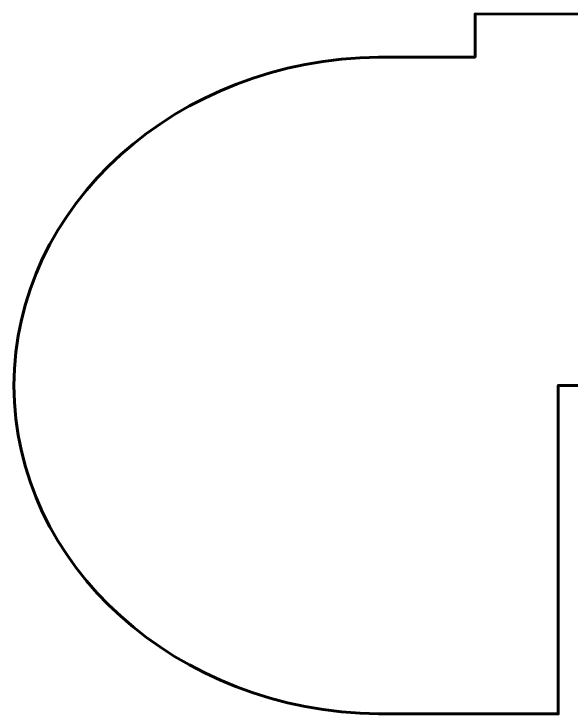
# Model space of a CAD drawing. Header units: millimetres. Extents: x -354 to 179, y -174 to 113.
# Drawn here: x -197.01 to -158.84, y -135.76 to -87.81 of the extents above; entities that cross this region are included whole.
import ezdxf

# ---------------------------------------------------------------- set-up
doc = ezdxf.new("R2010")
doc.units = ezdxf.units.MM
doc.linetypes.add('K5LT32768', pattern=[0])
doc.layers.add('layer 1', color=7, linetype='Continuous')

msp = doc.modelspace()

# ---------------------------------------------------------------- linework, layer by layer
at = {"layer": 'layer 1', "color": 150, "linetype": 'K5LT32768', "lineweight": 60, "true_color": 0x0080ff}
msp.add_open_spline([(-172.011, -90.762), (-185.849, -90.92), (-197.013, -100.93), (-197.013, -125.586), (-185.849, -135.597), (-172.011, -135.755), (-172.011, -135.755), (-172.011, -135.758), (-172.011, -135.758), (-171.679, -135.758), (-171.679, -135.758), (-159.716, -135.758), (-159.716, -135.758), (-159.716, -113.258), (-159.716, -113.258), (-156.916, -113.258), (-156.916, -113.258), (-156.916, -135.758), (-156.916, -135.758), (-155.763, -135.758), (-155.763, -135.758), (-152.085, -135.762), (-151.611, -133.117), (-151.611, -129.045), (-151.611, -129.045), (-151.611, -90.758), (-151.611, -90.758), (-152.971, -90.758), (-154.611, -90.758), (-154.611, -90.758), (-156.915, -90.758), (-156.915, -90.758), (-156.916, -87.815), (-156.916, -87.815), (-165.416, -87.812), (-165.416, -87.812), (-165.416, -90.758), (-165.416, -90.758), (-171.679, -90.758), (-171.679, -90.758), (-172.011, -90.758), (-172.011, -90.758), (-172.011, -90.762), (-172.011, -90.762)], degree=3, knots=[0, 0, 0, 0, 0.05, 0.05, 0.1, 0.1, 0.1, 0.15, 0.15, 0.2, 0.2, 0.25, 0.25, 0.3, 0.3, 0.35, 0.35, 0.4, 0.4, 0.45, 0.45, 0.45, 0.5, 0.5, 0.5, 0.55, 0.55, 0.6, 0.6, 0.6, 0.65, 0.65, 0.7, 0.7, 0.75, 0.75, 0.8, 0.8, 0.85, 0.85, 0.9, 0.9, 1, 1, 1, 1], dxfattribs=at)

doc.saveas('drawing.dxf')
